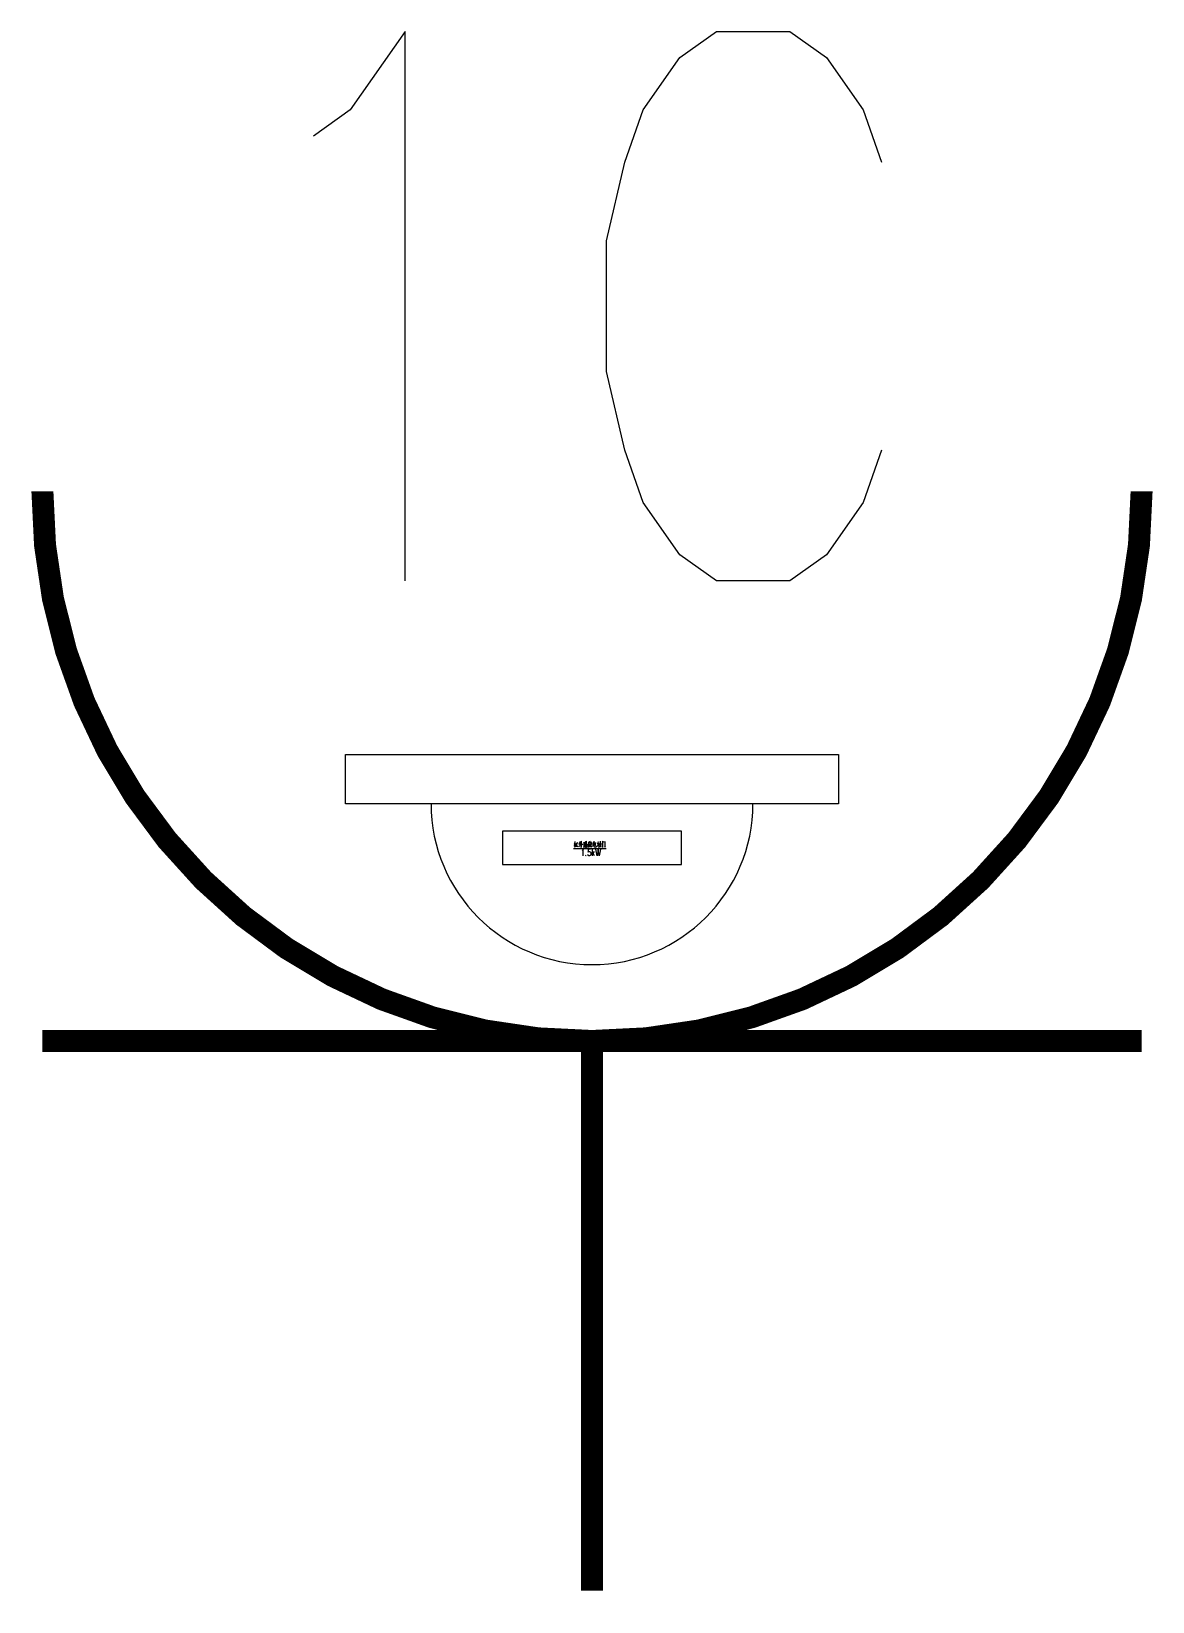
# Model space of a CAD drawing. Extents: x -2.55 to 2.55, y -0.05 to 7.09.
import ezdxf

# ---------------------------------------------------------------- set-up
doc = ezdxf.new("R2010")
doc.units = 0
doc.header["$LTSCALE"] = 1000
doc.header["$MEASUREMENT"] = 0
doc.layers.add('TJ(电气专业D)', color=142, linetype='Continuous')

# ---------------------------------------------------------------- blocks, each defined once
blk = doc.blocks.new('DQTJ-红外感应门插座')
at = {"layer": 'TJ(电气专业D)'}
for p, q in [((-0.8506, 7.0924), (-1.1005, 6.7353)), ((-0.8506, 4.5926), (-0.8506, 7.0924)), ((0.3994, 6.9734), (0.5663, 7.0924)), ((0.5663, 7.0924), (0.8997, 7.0924)), ((0.8997, 7.0924), (1.0661, 6.9734)), ((0.2329, 6.7353), (0.3994, 6.9734)), ((1.0661, 6.9734), (1.233, 6.7353)), ((-1.1005, 6.7353), (-1.267, 6.6162)), ((0.1495, 6.4973), (0.2329, 6.7353)), ((1.233, 6.7353), (1.3161, 6.4973)), ((0.0661, 6.14), (0.1495, 6.4973)), ((0.0661, 5.5449), (0.0661, 6.14)), ((0.1495, 5.1877), (0.0661, 5.5449)), ((0.2329, 4.9496), (0.1495, 5.1877)), ((1.3161, 5.1877), (1.233, 4.9496)), ((0.3994, 4.7115), (0.2329, 4.9496)), ((1.233, 4.9496), (1.0661, 4.7115)), ((0.5663, 4.5926), (0.3994, 4.7115)), ((1.0661, 4.7115), (0.8997, 4.5926)), ((0.8997, 4.5926), (0.5663, 4.5926)), ((-0.0742, 3.3859), (-0.0809, 3.3821)), ((-0.0751, 3.3977), (-0.0806, 3.3958)), ((-0.0806, 3.3958), (-0.0803, 3.396)), ((-0.0803, 3.396), (-0.0784, 3.3998)), ((-0.0738, 3.3911), (-0.0803, 3.3885)), ((-0.0803, 3.3885), (-0.0798, 3.3887)), ((-0.0798, 3.3887), (-0.0778, 3.3922)), ((-0.0786, 3.3996), (-0.0763, 3.4059)), ((-0.0784, 3.3998), (-0.0786, 3.3996)), ((-0.0778, 3.3922), (-0.0761, 3.3953)), ((-0.0763, 3.4059), (-0.0761, 3.4076)), ((-0.0761, 3.3953), (-0.074, 3.4005)), ((-0.0735, 3.3828), (-0.0738, 3.383)), ((-0.073, 3.383), (-0.0735, 3.3828)), ((-0.0665, 3.384), (-0.073, 3.383)), ((-0.0649, 3.4007), (-0.072, 3.3991)), ((-0.0692, 3.3837), (-0.0688, 3.3996)), ((-0.067, 3.4003), (-0.0654, 3.4007)), ((-0.0634, 3.384), (-0.0665, 3.384)), ((-0.0664, 3.3837), (-0.0646, 3.3842)), ((-0.0654, 3.4007), (-0.0649, 3.4007)), ((-0.0646, 3.3842), (-0.0634, 3.384)), ((-0.0594, 3.3837), (-0.0601, 3.383)), ((-0.0599, 3.3934), (-0.0586, 3.3956)), ((-0.0576, 3.3861), (-0.0594, 3.3837)), ((-0.0586, 3.3956), (-0.0571, 3.3991)), ((-0.0574, 3.3861), (-0.0576, 3.3861)), ((-0.0558, 3.3887), (-0.0574, 3.3861)), ((-0.0571, 3.3991), (-0.0558, 3.4022)), ((-0.056, 3.396), (-0.0571, 3.3979)), ((-0.0551, 3.3946), (-0.056, 3.396)), ((-0.0558, 3.4022), (-0.0545, 3.4064)), ((-0.0558, 3.4), (-0.0553, 3.3998)), ((-0.0543, 3.3918), (-0.0558, 3.3887)), ((-0.0553, 3.3998), (-0.0515, 3.4005)), ((-0.0548, 3.3932), (-0.0551, 3.3946)), ((-0.0545, 3.4064), (-0.0545, 3.4076)), ((-0.053, 3.3953), (-0.0543, 3.3918)), ((-0.0517, 3.4005), (-0.053, 3.3953)), ((-0.0512, 3.401), (-0.0517, 3.4005)), ((-0.0515, 3.4005), (-0.0512, 3.401)), ((-0.0492, 3.4095), (-0.0485, 3.4076)), ((-0.0492, 3.3814), (-0.0488, 3.3842)), ((-0.0488, 3.3795), (-0.0492, 3.3814)), ((-0.0487, 3.4083), (-0.0488, 3.3795)), ((-0.0485, 3.4076), (-0.0487, 3.4083)), ((-0.0457, 3.3972), (-0.0485, 3.3991)), ((-0.0427, 3.3941), (-0.0457, 3.3972)), ((-0.043, 3.3677), (-0.045, 3.3663)), ((-0.04, 3.372), (-0.043, 3.3677)), ((-0.0424, 3.3929), (-0.0427, 3.3941)), ((-0.04, 3.342), (-0.04, 3.372)), ((-0.0379, 3.387), (-0.0388, 3.3849)), ((-0.0371, 3.3901), (-0.0379, 3.387)), ((-0.0366, 3.3932), (-0.0371, 3.3901)), ((-0.0363, 3.4019), (-0.0368, 3.4043)), ((-0.0368, 3.4043), (-0.0363, 3.4019)), ((-0.0365, 3.3972), (-0.0366, 3.3932)), ((-0.0366, 3.3807), (-0.0356, 3.384)), ((-0.0359, 3.3821), (-0.0366, 3.3807)), ((-0.0363, 3.4015), (-0.0365, 3.3972)), ((-0.0232, 3.405), (-0.0363, 3.4019)), ((-0.0363, 3.4019), (-0.0363, 3.4015)), ((-0.0356, 3.3842), (-0.0359, 3.3821)), ((-0.0355, 3.3859), (-0.0356, 3.3842)), ((-0.0355, 3.3875), (-0.0355, 3.3859)), ((-0.0295, 3.3998), (-0.035, 3.3981)), ((-0.0341, 3.3948), (-0.0345, 3.3958)), ((-0.034, 3.3906), (-0.0341, 3.3948)), ((-0.034, 3.3951), (-0.0295, 3.3963)), ((-0.0295, 3.3918), (-0.034, 3.3911)), ((-0.034, 3.3894), (-0.034, 3.3906)), ((-0.033, 3.3854), (-0.0338, 3.3873)), ((-0.032, 3.384), (-0.033, 3.3854)), ((-0.0308, 3.3823), (-0.032, 3.384)), ((-0.0293, 3.3811), (-0.0308, 3.3823)), ((-0.0297, 3.3878), (-0.0305, 3.3889)), ((-0.03, 3.3965), (-0.0303, 3.3915)), ((-0.0303, 3.3915), (-0.0295, 3.3918)), ((-0.0302, 3.4093), (-0.0297, 3.4083)), ((-0.03, 3.396), (-0.03, 3.3965)), ((-0.0295, 3.3963), (-0.03, 3.396)), ((-0.0297, 3.4083), (-0.0288, 3.4036)), ((-0.0287, 3.3863), (-0.0297, 3.3878)), ((-0.0277, 3.3802), (-0.0293, 3.3811)), ((-0.0288, 3.4036), (-0.0277, 3.3989)), ((-0.0288, 3.3899), (-0.0273, 3.3922)), ((-0.0283, 3.3854), (-0.0287, 3.3863)), ((-0.0277, 3.3989), (-0.027, 3.396)), ((-0.0273, 3.3802), (-0.0277, 3.3802)), ((-0.0273, 3.3922), (-0.0264, 3.3946)), ((-0.0259, 3.3797), (-0.0273, 3.3802)), ((-0.0257, 3.4078), (-0.0272, 3.409)), ((-0.027, 3.396), (-0.026, 3.3939)), ((-0.0264, 3.3946), (-0.0252, 3.3967)), ((-0.026, 3.3939), (-0.0245, 3.3918)), ((-0.0247, 3.3797), (-0.0259, 3.3797)), ((-0.0254, 3.4069), (-0.0257, 3.4078)), ((-0.0257, 3.3852), (-0.0247, 3.3797)), ((-0.0252, 3.3967), (-0.024, 3.4005)), ((-0.0237, 3.387), (-0.025, 3.3885)), ((-0.0245, 3.3918), (-0.0231, 3.3906)), ((-0.024, 3.4005), (-0.0239, 3.4015)), ((-0.0226, 3.3856), (-0.0237, 3.387)), ((-0.0231, 3.3906), (-0.0216, 3.3894)), ((-0.0222, 3.3849), (-0.0226, 3.3856)), ((-0.0219, 3.384), (-0.0222, 3.3849)), ((-0.0217, 3.3953), (-0.0219, 3.3899)), ((-0.0216, 3.3894), (-0.0217, 3.3953)), ((-0.0181, 3.3795), (-0.0173, 3.3809)), ((-0.017, 3.372), (-0.018, 3.3591)), ((-0.018, 3.3591), (-0.017, 3.3606)), ((-0.0173, 3.3809), (-0.0164, 3.383)), ((-0.007, 3.372), (-0.017, 3.372)), ((-0.017, 3.3606), (-0.014, 3.362)), ((-0.0164, 3.383), (-0.0156, 3.3859)), ((-0.0156, 3.3859), (-0.0151, 3.3889)), ((-0.0151, 3.3889), (-0.0146, 3.3925)), ((-0.0143, 3.4005), (-0.015, 3.4052)), ((-0.015, 3.4052), (-0.0143, 3.4015)), ((-0.0146, 3.3925), (-0.0143, 3.3967)), ((-0.0004, 3.3837), (-0.0144, 3.3826)), ((-0.0143, 3.4015), (-0.0024, 3.4033)), ((-0.0143, 3.3967), (-0.0143, 3.4005)), ((-0.014, 3.362), (-0.011, 3.362)), ((-0.0123, 3.3956), (-0.0105, 3.3899)), ((-0.011, 3.362), (-0.008, 3.3606)), ((-0.0107, 3.3873), (-0.0108, 3.3906)), ((-0.0105, 3.3899), (-0.0107, 3.3873)), ((-0.0083, 3.4059), (-0.0098, 3.4095)), ((-0.0092, 3.3981), (-0.0075, 3.3915)), ((-0.0082, 3.4041), (-0.0083, 3.4059)), ((-0.008, 3.3606), (-0.006, 3.3577)), ((-0.0077, 3.3896), (-0.0078, 3.3929)), ((-0.0075, 3.3915), (-0.0077, 3.3896)), ((-0.006, 3.3577), (-0.005, 3.3534)), ((-0.0049, 3.3892), (-0.0059, 3.3835)), ((-0.0027, 3.4038), (-0.0049, 3.4031)), ((-0.0037, 3.3972), (-0.0049, 3.3892)), ((-0.0037, 3.3996), (-0.0037, 3.3972)), ((-0.0032, 3.3835), (-0.0012, 3.384)), ((-0.0021, 3.4033), (-0.0027, 3.4038)), ((-0.0024, 3.4033), (-0.0021, 3.4033)), ((-0.0012, 3.384), (-0.0004, 3.3837)), ((0.001, 3.372), (0.001, 3.342)), ((0.001, 3.3477), (0.011, 3.362)), ((0.0047, 3.401), (0.0042, 3.4026)), ((0.0047, 3.4), (0.0161, 3.4017)), ((0.0051, 3.3977), (0.0047, 3.401)), ((0.0052, 3.3925), (0.0051, 3.3977)), ((0.0052, 3.392), (0.0052, 3.3925)), ((0.0054, 3.3868), (0.0052, 3.392)), ((0.0158, 3.3908), (0.0052, 3.3894)), ((0.0052, 3.3894), (0.0054, 3.3868)), ((0.0133, 3.3963), (0.007, 3.3953)), ((0.0105, 3.4074), (0.0099, 3.4083)), ((0.01, 3.3908), (0.0102, 3.4019)), ((0.01, 3.3863), (0.01, 3.3908)), ((0.0102, 3.384), (0.01, 3.3863)), ((0.0102, 3.4019), (0.0102, 3.4076)), ((0.0102, 3.4076), (0.0105, 3.4074)), ((0.0107, 3.3828), (0.0102, 3.384)), ((0.0113, 3.3816), (0.0107, 3.3828)), ((0.0122, 3.3811), (0.0113, 3.3816)), ((0.014, 3.3809), (0.0122, 3.3811)), ((0.0181, 3.3814), (0.014, 3.3809)), ((0.016, 3.4024), (0.0146, 3.3908)), ((0.0146, 3.3908), (0.0158, 3.3908)), ((0.0161, 3.4017), (0.016, 3.4024)), ((0.023, 3.342), (0.018, 3.372)), ((0.0188, 3.3816), (0.0181, 3.3814)), ((0.0186, 3.3821), (0.0185, 3.3875)), ((0.0185, 3.3875), (0.0191, 3.3818)), ((0.0191, 3.3818), (0.0188, 3.3816)), ((0.028, 3.372), (0.023, 3.342)), ((0.0317, 3.3986), (0.0239, 3.3967)), ((0.0247, 3.3856), (0.0314, 3.3892)), ((0.0254, 3.3859), (0.0247, 3.3856)), ((0.0284, 3.3956), (0.0254, 3.3859)), ((0.0315, 3.4048), (0.0257, 3.4033)), ((0.033, 3.342), (0.028, 3.372)), ((0.0285, 3.3974), (0.0284, 3.3956)), ((0.0305, 3.3816), (0.0289, 3.3795)), ((0.0314, 3.3892), (0.0302, 3.3925)), ((0.0302, 3.3925), (0.0315, 3.3889)), ((0.032, 3.3837), (0.0305, 3.3816)), ((0.0317, 3.3868), (0.031, 3.3899)), ((0.0315, 3.3889), (0.0317, 3.3868)), ((0.033, 3.3859), (0.032, 3.3837)), ((0.033, 3.3972), (0.0416, 3.3986)), ((0.0342, 3.3885), (0.033, 3.3859)), ((0.038, 3.372), (0.033, 3.342)), ((0.0352, 3.392), (0.0342, 3.3885)), ((0.0356, 3.3951), (0.0352, 3.392)), ((0.036, 3.3979), (0.0356, 3.3951)), ((0.0356, 3.3861), (0.0376, 3.3818)), ((0.0375, 3.3814), (0.0356, 3.3861)), ((0.0365, 3.4022), (0.036, 3.3979)), ((0.0368, 3.4059), (0.0365, 3.4022)), ((0.0371, 3.409), (0.0368, 3.4059)), ((0.0378, 3.3818), (0.0375, 3.3814)), ((0.0385, 3.3842), (0.0378, 3.3818)), ((0.038, 3.372), (0.038, 3.372)), ((0.0391, 3.3873), (0.0385, 3.3842)), ((0.0398, 3.3913), (0.0391, 3.3873)), ((0.0404, 3.396), (0.0398, 3.3913)), ((0.0408, 3.3993), (0.0404, 3.396)), ((0.0416, 3.3986), (0.0408, 3.3993)), ((0.0467, 3.3828), (0.0471, 3.3847)), ((0.0471, 3.3809), (0.0467, 3.3828)), ((0.0471, 3.4041), (0.0476, 3.4031)), ((0.0474, 3.4033), (0.0471, 3.3809)), ((0.0476, 3.4031), (0.0474, 3.4033)), ((0.0497, 3.4064), (0.0485, 3.4083)), ((0.0502, 3.4055), (0.0497, 3.4064)), ((0.0504, 3.4043), (0.0502, 3.4055)), ((0.0606, 3.4052), (0.0522, 3.4043)), ((0.0593, 3.3821), (0.0566, 3.3854)), ((0.0566, 3.3854), (0.0593, 3.3816)), ((0.0593, 3.3816), (0.0596, 3.3828)), ((0.0595, 3.3826), (0.0593, 3.3821)), ((0.0596, 3.3828), (0.0598, 3.3837)), ((0.0598, 3.4045), (0.0601, 3.4059)), ((0.0598, 3.3837), (0.0598, 3.4045)), ((0.0601, 3.4059), (0.0606, 3.4052)), ((-0.029, 3.3434), (-0.028, 3.3449)), ((-0.028, 3.342), (-0.029, 3.3434)), ((-0.027, 3.3434), (-0.028, 3.342)), ((-0.018, 3.3449), (-0.019, 3.3477)), ((-0.019, 3.3477), (-0.019, 3.3477)), ((-0.017, 3.3434), (-0.018, 3.3449)), ((-0.014, 3.342), (-0.017, 3.3434)), ((-0.011, 3.342), (-0.014, 3.342)), ((-0.008, 3.3434), (-0.011, 3.342)), ((-0.006, 3.3463), (-0.008, 3.3434)), ((-0.005, 3.3506), (-0.006, 3.3463)), ((-0.005, 3.3534), (-0.005, 3.3506)), ((0.012, 3.342), (0.005, 3.3534)), ((2.5, 2.5), (-2.5, 2.5)), ((0, 2.5), (0, 0))]:
    blk.add_line(p, q, dxfattribs=at)
at = {"layer": 'TJ(电气专业D)', "ltscale": 1000}
for p, q in [((-1.1212, 3.8036), (1.1212, 3.8036)), ((1.1212, 3.8036), (1.1212, 3.5795)), ((1.1212, 3.5795), (-1.1085, 3.5795)), ((-0.084, 3.3758), (0.0647, 3.3758))]:
    blk.add_line(p, q, dxfattribs=at)
at = {"layer": 'TJ(电气专业D)', "const_width": 0.1}
blk.add_lwpolyline([(-2.5, 5, 0.198912), (-1.7678, 3.2322, 0.198912), (0, 2.5, 0.198912), (1.7678, 3.2322, 0.198912), (2.5, 5)], format="xyb", dxfattribs=at)
at = {"layer": 'TJ(电气专业D)', "ltscale": 1000}
for points in [[(-1.1212, 3.8036), (1.1212, 3.8036), (1.1212, 3.5795), (-1.1212, 3.5795)], [(0.4071, 3.4545), (-0.4071, 3.4545), (-0.4071, 3.3022), (0.4071, 3.3022)]]:
    blk.add_lwpolyline(points, close=True, dxfattribs=at)
at = {"layer": 'TJ(电气专业D)', "const_width": 0.1}
for points in [[(2.5, 2.5), (-2.5, 2.5)], [(0, 2.5), (0, 0)]]:
    blk.add_lwpolyline(points, dxfattribs=at)
at = {"layer": 'TJ(电气专业D)'}
for start, end in [(180, 225), (315, 0), (225, 270), (270, 315)]:
    blk.add_arc((0, 5), 2.5, start, end, dxfattribs=at)
at = {"layer": 'TJ(电气专业D)', "ltscale": 1000}
blk.add_arc((0, 3.5795), 0.7321, 180, 0, dxfattribs=at)

msp = doc.modelspace()

# ---------------------------------------------------------------- block references
at = {"layer": 'TJ(电气专业D)'}
msp.add_blockref('DQTJ-红外感应门插座', (0, 0), dxfattribs=at)

doc.saveas('drawing.dxf')
